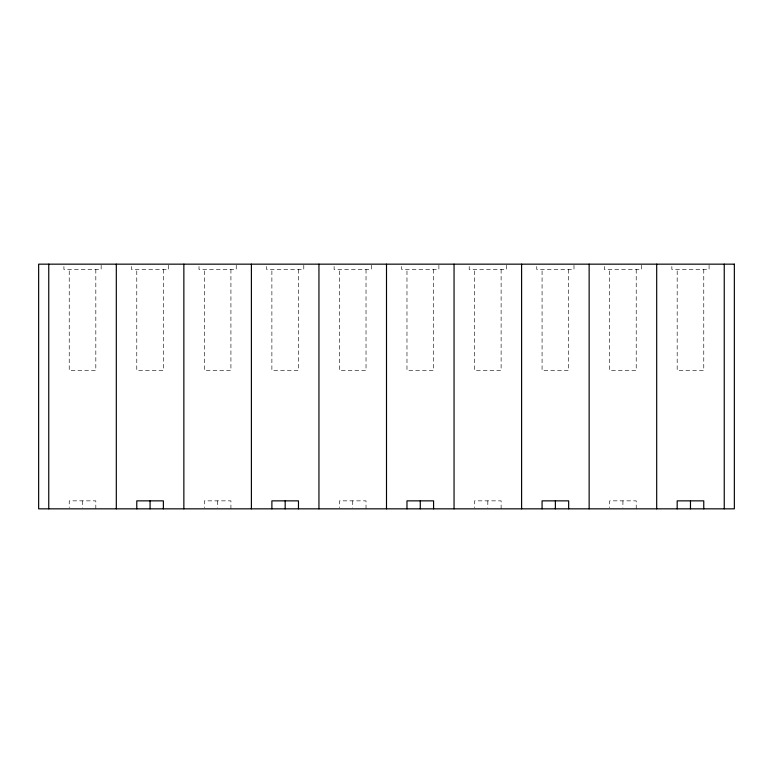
<?xml version="1.0" encoding="UTF-8"?>
<svg xmlns="http://www.w3.org/2000/svg" width="773" height="773" viewBox="0 0 773 773"><rect width="100%" height="100%" fill="white"/><g stroke="black" fill="none" stroke-linecap="round" stroke-linejoin="round"><path stroke-width="0.58" stroke-dasharray="3.87 2.9" d="M709.083 265.236L709.083 269.487L671.853 269.487L671.853 265.236M703.768 269.487L703.768 370.547L677.177 370.547L677.177 269.487M641.532 265.236L641.532 269.487L604.302 269.487L604.302 265.236M636.218 269.487L636.218 370.547L609.626 370.547L609.626 269.487M636.218 508.837L636.218 500.856L609.626 500.856L609.626 507.697M622.922 500.856L622.922 507.697M573.991 265.236L573.991 269.487L536.752 269.487L536.752 265.236M568.667 269.487L568.667 370.547L542.076 370.547L542.076 269.487M506.441 265.236L506.441 269.487L469.211 269.487L469.211 265.236M501.117 269.487L501.117 370.547L474.525 370.547L474.525 269.487M501.117 508.837L501.117 500.856L474.525 500.856L474.525 507.697M487.821 500.856L487.821 507.697M438.89 265.236L438.89 269.487L401.66 269.487L401.66 265.236M433.576 269.487L433.576 370.547L406.975 370.547L406.975 269.487M371.34 265.236L371.34 269.487L334.11 269.487L334.11 265.236M366.025 269.487L366.025 370.547L339.424 370.547L339.424 269.487M366.025 508.837L366.025 500.856L339.424 500.856L339.424 507.697M352.73 500.856L352.73 507.697M303.789 265.236L303.789 269.487L266.559 269.487L266.559 265.236M298.475 269.487L298.475 370.547L271.883 370.547L271.883 269.487M236.248 265.236L236.248 269.487L199.009 269.487L199.009 265.236M230.924 269.487L230.924 370.547L204.333 370.547L204.333 269.487M230.924 508.837L230.924 500.856L204.333 500.856L204.333 507.697M217.628 500.856L217.628 507.697M168.698 265.236L168.698 269.487L131.468 269.487L131.468 265.236M163.374 269.487L163.374 370.547L136.782 370.547L136.782 269.487M101.147 265.236L101.147 269.487L63.917 269.487L63.917 265.236M95.823 269.487L95.823 370.547L69.232 370.547L69.232 269.487M95.823 508.837L95.823 500.856L69.232 500.856L69.232 507.697M82.527 500.856L82.527 507.697"/><path stroke-width="1.16" d="M724.243 264.163L724.243 508.837M703.768 508.837L703.768 500.856L677.177 500.856L677.177 508.837M690.473 500.856L690.473 508.837M656.692 264.163L656.692 508.837M589.142 264.163L589.142 508.837M568.667 508.837L568.667 500.856L542.076 500.856L542.076 508.837M555.372 500.856L555.372 508.837M521.601 264.163L521.601 508.837M454.051 264.163L454.051 508.837M433.576 508.837L433.576 500.856L406.975 500.856L406.975 508.837M420.27 500.856L420.27 508.837M386.5 264.163L386.5 508.837M318.949 264.163L318.949 508.837M298.475 508.837L298.475 500.856L271.883 500.856L271.883 508.837M285.179 500.856L285.179 508.837M251.399 264.163L251.399 508.837M183.858 264.163L183.858 508.837M163.374 508.837L163.374 500.856L136.782 500.856L136.782 508.837M150.078 500.856L150.078 508.837M116.308 264.163L116.308 508.837M48.757 264.163L48.757 508.837M734.35 264.163L38.65 264.163L38.65 508.837L734.35 508.837L734.35 264.163"/></g></svg>
